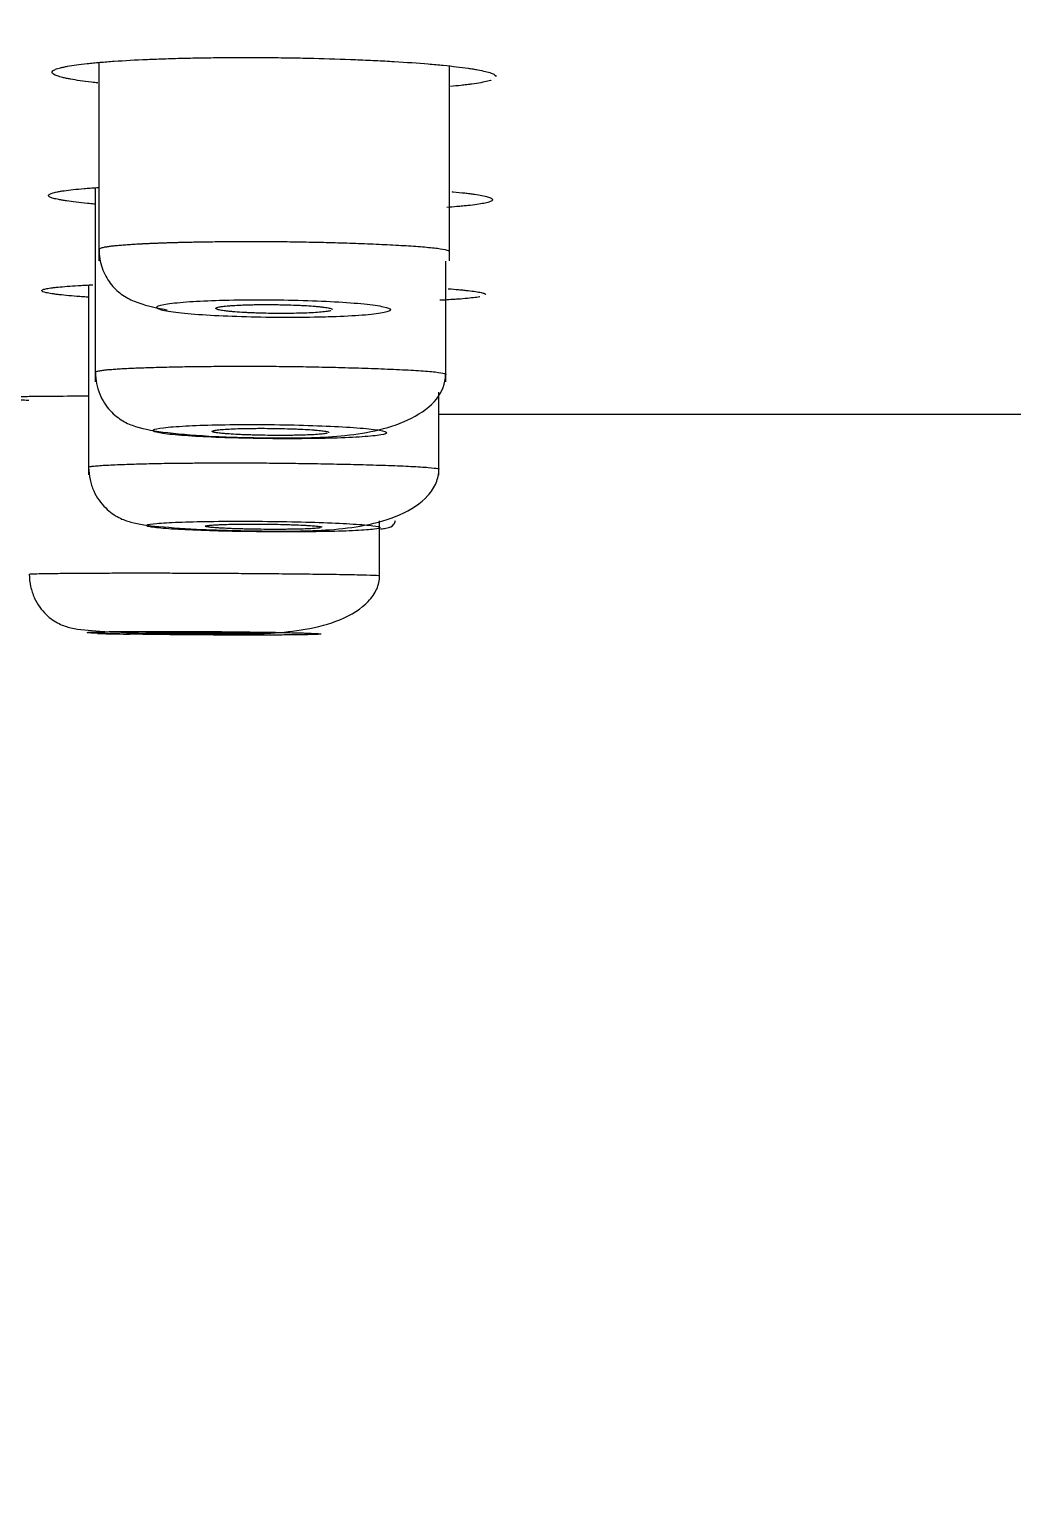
# Model space of a CAD drawing. Header units: millimetres. Extents: x 6110 to 6704, y -2661 to -1821.
# Drawn here: x 6480.722 to 6482.826, y -2068.33 to -2065.205 of the extents above; entities that cross this region are included whole.
import ezdxf

# ---------------------------------------------------------------- set-up
doc = ezdxf.new("R2010")
doc.units = ezdxf.units.MM
doc.header["$LTSCALE"] = 0.1
doc.linetypes.add('HIDDEN2', pattern=[4.7625, 3.175, -1.5875])
doc.layers.add('1', color=4, linetype='HIDDEN2', lineweight=13)
doc.layers.add('DIM', color=3, linetype='Continuous', lineweight=9)

msp = doc.modelspace()

# ---------------------------------------------------------------- hatches: boundary and pattern name
at = {"layer": 'DIM'}
h = msp.add_hatch(dxfattribs=at)
h.set_pattern_fill('ANSI31', color=2)
edge = h.paths.add_edge_path()
edge.add_line((6619.6172, -2595.9805), (6619.6172, -1962.2056))
edge.add_line((6634.6172, -1966.1101), (6619.6172, -1966.1101))
edge.add_line((6634.6172, -2610.9805), (6634.6172, -1966.1101))
edge.add_line((6634.6172, -2610.9805), (6184.4567, -2610.9805))
edge.add_line((6619.6172, -2595.9805), (6184.4567, -2595.9805))
edge.add_line((6184.4567, -2610.9805), (6184.4567, -2595.9805))

# ---------------------------------------------------------------- linework, layer by layer
at = {"layer": '1', "color": 7, "linetype": 'Continuous', "lineweight": -3}
for p, q in [((6480.8709, -2065.2763), (6480.8709, -2065.7011)), ((6481.6209, -2065.7011), (6481.6209, -2065.2847)), ((6480.8632, -2065.5445), (6480.8632, -2065.9601)), ((6481.6132, -2065.9601), (6481.6132, -2065.7014)), ((6480.8487, -2065.7526), (6480.8487, -2066.1591)), ((6481.5987, -2066.1591), (6481.5987, -2065.9817)), ((6483.9196, -2066.0297), (6481.5987, -2066.0297)), ((6481.5987, -2066.1595), (6481.5987, -2066.1591)), ((6481.4717, -2066.3799), (6481.4717, -2066.2571)), ((6481.4717, -2066.38), (6481.4717, -2066.3799))]:
    msp.add_line(p, q, dxfattribs=at)
for points, knots in [([(6480.8688, -2065.3203), (6480.8642, -2065.3198), (6480.8597, -2065.3193), (6480.8378, -2065.3167), (6480.8227, -2065.3145), (6480.8072, -2065.3117), (6480.8043, -2065.3111), (6480.7988, -2065.3099), (6480.7962, -2065.3093), (6480.789, -2065.3076), (6480.785, -2065.3064), (6480.7752, -2065.3029), (6480.7716, -2065.3005), (6480.7707, -2065.2969), (6480.7712, -2065.2958), (6480.7737, -2065.2935), (6480.7777, -2065.2912), (6480.7847, -2065.2889), (6480.791, -2065.2873), (6480.7934, -2065.2868), (6480.7984, -2065.2857), (6480.801, -2065.2852), (6480.8153, -2065.2825), (6480.8294, -2065.2806), (6480.8503, -2065.2783), (6480.8547, -2065.2779), (6480.8637, -2065.277), (6480.8684, -2065.2766), (6480.883, -2065.2753), (6480.8932, -2065.2745), (6480.9255, -2065.2723), (6480.9491, -2065.271), (6480.9811, -2065.2696), (6480.9877, -2065.2694), (6481.001, -2065.2689), (6481.0077, -2065.2686), (6481.0281, -2065.268), (6481.0559, -2065.2672), (6481.0849, -2065.2667), (6481.1071, -2065.2663), (6481.1146, -2065.2662), (6481.1297, -2065.2661), (6481.1373, -2065.266), (6481.1756, -2065.2658), (6481.2064, -2065.2658), (6481.2529, -2065.2662), (6481.2684, -2065.2664), (6481.2919, -2065.2668), (6481.2997, -2065.2669), (6481.3152, -2065.2672), (6481.3229, -2065.2674), (6481.3612, -2065.2683), (6481.3909, -2065.2693), (6481.4272, -2065.2707), (6481.4343, -2065.271), (6481.4486, -2065.2716), (6481.4557, -2065.272), (6481.4765, -2065.273), (6481.49, -2065.2737), (6481.529, -2065.276), (6481.5534, -2065.2777), (6481.5815, -2065.2801), (6481.587, -2065.2806), (6481.5977, -2065.2815), (6481.6029, -2065.282), (6481.6179, -2065.2835), (6481.6368, -2065.2856), (6481.6532, -2065.2877), (6481.6646, -2065.2894), (6481.6682, -2065.2899), (6481.6751, -2065.2911), (6481.6784, -2065.2917), (6481.6939, -2065.2945), (6481.7034, -2065.2968), (6481.7117, -2065.2998), (6481.7131, -2065.3004), (6481.7157, -2065.3016), (6481.7168, -2065.3022), (6481.7195, -2065.304), (6481.7206, -2065.3051), (6481.7209, -2065.3065), (6481.7209, -2065.3067), (6481.7209, -2065.3069)], [0, 0, 0, 0, 0.01257, 0.01257, 0.064298, 0.064298, 0.07723, 0.07723, 0.090162, 0.090162, 0.116026, 0.116026, 0.167754, 0.167754, 0.193618, 0.193618, 0.219482, 0.245346, 0.245346, 0.258278, 0.258278, 0.27121, 0.27121, 0.322938, 0.322938, 0.33587, 0.33587, 0.348802, 0.348802, 0.374666, 0.374666, 0.426394, 0.426394, 0.439326, 0.439326, 0.452258, 0.452258, 0.478122, 0.503986, 0.503986, 0.516918, 0.516918, 0.52985, 0.52985, 0.581578, 0.581578, 0.607442, 0.607442, 0.620374, 0.620374, 0.633306, 0.633306, 0.685033, 0.685033, 0.697965, 0.697965, 0.710897, 0.710897, 0.736761, 0.736761, 0.788489, 0.788489, 0.801421, 0.801421, 0.814353, 0.814353, 0.840217, 0.866081, 0.866081, 0.879013, 0.879013, 0.891945, 0.891945, 0.943673, 0.943673, 0.956605, 0.956605, 0.969537, 0.969537, 0.995401, 0.995401, 1, 1, 1, 1]), ([(6481.7098, -2065.3146), (6481.7095, -2065.3147), (6481.7091, -2065.3148), (6481.707, -2065.3155), (6481.7051, -2065.316), (6481.6987, -2065.3177), (6481.6888, -2065.3198), (6481.6761, -2065.3218), (6481.6656, -2065.3233), (6481.6619, -2065.3238), (6481.6541, -2065.3247), (6481.65, -2065.3252), (6481.6387, -2065.3264), (6481.6311, -2065.3271), (6481.6231, -2065.3278)], [0, 0, 0, 0, 0.023369, 0.023369, 0.135754, 0.135754, 0.360524, 0.585293, 0.585293, 0.697678, 0.697678, 0.810063, 0.810063, 1, 1, 1, 1]), ([(6480.8613, -2065.5795), (6480.861, -2065.5795), (6480.8608, -2065.5794), (6480.8558, -2065.579), (6480.8512, -2065.5786), (6480.8292, -2065.5764), (6480.8143, -2065.5747), (6480.7989, -2065.5724), (6480.796, -2065.5719), (6480.7905, -2065.571), (6480.7879, -2065.5705), (6480.7808, -2065.5691), (6480.7769, -2065.5682), (6480.7672, -2065.5653), (6480.7637, -2065.5635), (6480.7631, -2065.5611), (6480.7632, -2065.5606), (6480.7637, -2065.5597), (6480.7642, -2065.5592), (6480.7661, -2065.5578), (6480.7702, -2065.556), (6480.7773, -2065.5543), (6480.7837, -2065.553), (6480.7861, -2065.5526), (6480.7912, -2065.5517), (6480.7939, -2065.5513), (6480.8082, -2065.5492), (6480.8224, -2065.5477), (6480.8435, -2065.5459), (6480.8478, -2065.5456), (6480.8569, -2065.5449), (6480.8617, -2065.5446), (6480.8677, -2065.5442), (6480.8687, -2065.5441), (6480.8699, -2065.544)], [0, 0, 0, 0, 0.002125, 0.002125, 0.03878, 0.03878, 0.185397, 0.185397, 0.222051, 0.222051, 0.258705, 0.258705, 0.332014, 0.332014, 0.478631, 0.478631, 0.515285, 0.515285, 0.551939, 0.551939, 0.625248, 0.698556, 0.698556, 0.73521, 0.73521, 0.771865, 0.771865, 0.918482, 0.918482, 0.955136, 0.955136, 0.99179, 0.99179, 1, 1, 1, 1]), ([(6481.6264, -2065.5529), (6481.6274, -2065.553), (6481.6372, -2065.5539), (6481.6462, -2065.5549), (6481.6575, -2065.5562), (6481.6611, -2065.5567), (6481.668, -2065.5576), (6481.6713, -2065.5581), (6481.6867, -2065.5604), (6481.6961, -2065.5622), (6481.7042, -2065.5646), (6481.7057, -2065.5651), (6481.7082, -2065.566), (6481.7092, -2065.5665), (6481.7119, -2065.5679), (6481.7129, -2065.5689), (6481.7136, -2065.5717), (6481.711, -2065.5735), (6481.704, -2065.5757), (6481.7024, -2065.5762), (6481.6988, -2065.5771), (6481.6969, -2065.5775), (6481.6904, -2065.5788), (6481.6804, -2065.5804), (6481.6676, -2065.582), (6481.657, -2065.5832), (6481.6533, -2065.5835), (6481.6455, -2065.5843), (6481.6414, -2065.5846), (6481.6302, -2065.5856), (6481.6229, -2065.5861), (6481.6153, -2065.5866)], [0, 0, 0, 0, 0.008206, 0.085629, 0.085629, 0.124341, 0.124341, 0.163053, 0.163053, 0.317899, 0.317899, 0.356611, 0.356611, 0.395323, 0.395323, 0.472746, 0.472746, 0.627592, 0.627592, 0.666304, 0.666304, 0.705016, 0.705016, 0.782439, 0.859862, 0.859862, 0.898574, 0.898574, 0.937286, 0.937286, 1, 1, 1, 1]), ([(6480.8709, -2065.6763), (6480.8709, -2065.6762), (6480.871, -2065.6757), (6480.8717, -2065.6748), (6480.8743, -2065.6737), (6480.8779, -2065.6726), (6480.8818, -2065.6718), (6480.8857, -2065.671), (6480.8893, -2065.6704), (6480.8922, -2065.67), (6480.8943, -2065.6697), (6480.8969, -2065.6693), (6480.9004, -2065.6689), (6480.9054, -2065.6684), (6480.9107, -2065.6679), (6480.9164, -2065.6674), (6480.9223, -2065.6669), (6480.9285, -2065.6664), (6480.935, -2065.666), (6480.9418, -2065.6655), (6480.9487, -2065.6651), (6480.9559, -2065.6647), (6480.9634, -2065.6643), (6480.971, -2065.6639), (6480.9788, -2065.6636), (6480.9868, -2065.6632), (6480.9949, -2065.6629), (6481.0032, -2065.6626), (6481.0116, -2065.6623), (6481.0201, -2065.662), (6481.0287, -2065.6617), (6481.0375, -2065.6615), (6481.0463, -2065.6612), (6481.0551, -2065.661), (6481.0641, -2065.6608), (6481.0701, -2065.6607), (6481.0731, -2065.6606)], [0, 0, 0, 0, 0.007819, 0.073251, 0.131466, 0.182462, 0.226238, 0.262795, 0.29213, 0.314244, 0.329137, 0.336808, 0.36723, 0.39741, 0.427347, 0.457041, 0.486492, 0.515701, 0.544667, 0.573391, 0.601872, 0.63011, 0.658106, 0.68586, 0.713371, 0.740639, 0.767665, 0.794449, 0.820991, 0.84729, 0.873347, 0.899162, 0.924734, 0.950065, 0.975153, 1, 1, 1, 1]), ([(6481.0731, -2065.6606), (6481.0865, -2065.6604), (6481.114, -2065.6599), (6481.1571, -2065.6596), (6481.2013, -2065.6595), (6481.246, -2065.6596), (6481.2921, -2065.6601), (6481.3401, -2065.661), (6481.3902, -2065.6623), (6481.4409, -2065.6641), (6481.4902, -2065.6662), (6481.5358, -2065.6688), (6481.5748, -2065.6717), (6481.6043, -2065.6751), (6481.6179, -2065.6781), (6481.6207, -2065.6802), (6481.6209, -2065.6809), (6481.6209, -2065.681)], [0, 0, 0, 0, 0.058844, 0.117418, 0.175724, 0.233763, 0.29214, 0.355592, 0.424122, 0.497731, 0.576417, 0.660181, 0.749022, 0.842938, 0.941928, 0.989002, 1, 1, 1, 1]), ([(6480.8713, -2065.6762), (6480.8714, -2065.6832), (6480.8725, -2065.697), (6480.8792, -2065.7231), (6480.8946, -2065.751), (6480.9195, -2065.7742), (6480.9561, -2065.7931), (6480.9906, -2065.8012), (6481.0172, -2065.8055)], [0, 0, 0, 0, 0.074177, 0.149664, 0.303746, 0.464587, 0.63693, 1, 1, 1, 1]), ([(6480.8474, -2065.7786), (6480.8463, -2065.7786), (6480.8452, -2065.7785), (6480.8394, -2065.7781), (6480.8349, -2065.7778), (6480.8131, -2065.7762), (6480.7984, -2065.7748), (6480.7832, -2065.7731), (6480.7803, -2065.7727), (6480.775, -2065.772), (6480.7725, -2065.7717), (6480.7655, -2065.7706), (6480.7616, -2065.7699), (6480.7523, -2065.7678), (6480.749, -2065.7664), (6480.7487, -2065.7646), (6480.7488, -2065.7643), (6480.7495, -2065.7636), (6480.75, -2065.7632), (6480.7521, -2065.7622), (6480.7564, -2065.7609), (6480.7637, -2065.7596), (6480.7703, -2065.7586), (6480.7727, -2065.7583), (6480.7779, -2065.7577), (6480.7806, -2065.7574), (6480.7952, -2065.7559), (6480.8096, -2065.7548), (6480.8309, -2065.7535), (6480.8353, -2065.7533), (6480.8445, -2065.7528), (6480.8493, -2065.7525), (6480.8556, -2065.7522), (6480.857, -2065.7522), (6480.8584, -2065.7521)], [0, 0, 0, 0, 0.008435, 0.008435, 0.044785, 0.044785, 0.190187, 0.190187, 0.226537, 0.226537, 0.262887, 0.262887, 0.335588, 0.335588, 0.48099, 0.48099, 0.51734, 0.51734, 0.553691, 0.553691, 0.626392, 0.699093, 0.699093, 0.735443, 0.735443, 0.771793, 0.771793, 0.917195, 0.917195, 0.953545, 0.953545, 0.989896, 0.989896, 1, 1, 1, 1]), ([(6481.1294, -2065.7853), (6481.1294, -2065.7853), (6481.1294, -2065.7853), (6481.1059, -2065.786), (6481.0841, -2065.787), (6481.046, -2065.7896), (6481.0296, -2065.7912), (6481.006, -2065.7948), (6480.9984, -2065.7968), (6480.9931, -2065.801), (6480.9952, -2065.8032), (6481.0086, -2065.8075), (6481.0201, -2065.8096), (6481.0507, -2065.8134), (6481.0702, -2065.8152), (6481.1145, -2065.8182), (6481.1399, -2065.8195), (6481.1929, -2065.8213), (6481.2213, -2065.8219), (6481.2771, -2065.8224), (6481.3053, -2065.8223), (6481.348, -2065.8215), (6481.3639, -2065.8211), (6481.4024, -2065.8196), (6481.4238, -2065.8184), (6481.4585, -2065.8154), (6481.4723, -2065.8136), (6481.4905, -2065.8098), (6481.4951, -2065.8077), (6481.4945, -2065.8034), (6481.4894, -2065.8012), (6481.4703, -2065.797), (6481.4561, -2065.795), (6481.4208, -2065.7914), (6481.3992, -2065.7897), (6481.3516, -2065.787), (6481.3249, -2065.786), (6481.2704, -2065.7845), (6481.2417, -2065.7841), (6481.1847, -2065.7841), (6481.1556, -2065.7845), (6481.1294, -2065.7853)], [0, 0, 0, 0, 0.000028, 0.000028, 0.050711, 0.050711, 0.104586, 0.104586, 0.158525, 0.158525, 0.212426, 0.212426, 0.266202, 0.266202, 0.319823, 0.319823, 0.373326, 0.373326, 0.426803, 0.426803, 0.480281, 0.480281, 0.513624, 0.513624, 0.567405, 0.567405, 0.621309, 0.621309, 0.675248, 0.675248, 0.729118, 0.729118, 0.782846, 0.782846, 0.836423, 0.836423, 0.889903, 0.889903, 0.943385, 0.943385, 1, 1, 1, 1]), ([(6481.6863, -2065.778), (6481.686, -2065.778), (6481.6857, -2065.7781), (6481.6836, -2065.7785), (6481.6815, -2065.7788), (6481.6749, -2065.7797), (6481.6647, -2065.7809), (6481.6517, -2065.7821), (6481.6409, -2065.7829), (6481.6372, -2065.7831), (6481.6293, -2065.7837), (6481.6251, -2065.7839), (6481.6145, -2065.7846), (6481.6078, -2065.7849), (6481.6008, -2065.7853)], [0, 0, 0, 0, 0.018742, 0.018742, 0.134483, 0.134483, 0.365967, 0.59745, 0.59745, 0.713192, 0.713192, 0.828934, 0.828934, 1, 1, 1, 1]), ([(6481.6186, -2065.7607), (6481.6266, -2065.7613), (6481.634, -2065.7619), (6481.6445, -2065.7629), (6481.6481, -2065.7632), (6481.6549, -2065.7639), (6481.6581, -2065.7643), (6481.6733, -2065.766), (6481.6825, -2065.7674), (6481.692, -2065.7696), (6481.6944, -2065.7703), (6481.6977, -2065.7717), (6481.6986, -2065.7724), (6481.6987, -2065.7731), (6481.6987, -2065.7732), (6481.6987, -2065.7732)], [0, 0, 0, 0, 0.153847, 0.153847, 0.237277, 0.237277, 0.320707, 0.320707, 0.654427, 0.654427, 0.821287, 0.821287, 0.988146, 0.988146, 1, 1, 1, 1]), ([(6481.3346, -2065.8116), (6481.3288, -2065.812), (6481.3225, -2065.8123), (6481.3123, -2065.8127), (6481.3088, -2065.8128), (6481.3016, -2065.8131), (6481.2979, -2065.8132), (6481.2865, -2065.8134), (6481.2787, -2065.8135), (6481.2667, -2065.8136), (6481.2626, -2065.8136), (6481.2544, -2065.8136), (6481.2503, -2065.8135), (6481.238, -2065.8134), (6481.2299, -2065.8133), (6481.2198, -2065.813), (6481.2178, -2065.813), (6481.2138, -2065.8128), (6481.2079, -2065.8127), (6481.1983, -2065.8123), (6481.1909, -2065.812), (6481.1836, -2065.8116), (6481.1801, -2065.8114), (6481.1698, -2065.8108), (6481.1635, -2065.8103), (6481.1549, -2065.8096), (6481.1521, -2065.8094), (6481.1469, -2065.8088), (6481.1444, -2065.8085), (6481.1376, -2065.8077), (6481.1337, -2065.8071), (6481.129, -2065.8062), (6481.1276, -2065.8059), (6481.1252, -2065.8053), (6481.1242, -2065.805), (6481.1218, -2065.8041), (6481.121, -2065.8034), (6481.1209, -2065.8022), (6481.1217, -2065.8016), (6481.124, -2065.8007), (6481.125, -2065.8004), (6481.1274, -2065.7998), (6481.1287, -2065.7996), (6481.1334, -2065.7988), (6481.1372, -2065.7982), (6481.144, -2065.7975), (6481.1464, -2065.7973), (6481.1516, -2065.7969), (6481.1544, -2065.7967), (6481.163, -2065.7961), (6481.1693, -2065.7958), (6481.1795, -2065.7954), (6481.183, -2065.7952), (6481.1903, -2065.795), (6481.1976, -2065.7948), (6481.2053, -2065.7947), (6481.2112, -2065.7946), (6481.2131, -2065.7946), (6481.2171, -2065.7945), (6481.2192, -2065.7945), (6481.2293, -2065.7945), (6481.2374, -2065.7945), (6481.2496, -2065.7946), (6481.2537, -2065.7947), (6481.2599, -2065.7948), (6481.2619, -2065.7948), (6481.266, -2065.7949), (6481.268, -2065.7949), (6481.278, -2065.7952), (6481.2859, -2065.7954), (6481.2972, -2065.7959), (6481.301, -2065.7961), (6481.3082, -2065.7965), (6481.3117, -2065.7966), (6481.3219, -2065.7973), (6481.3282, -2065.7977), (6481.337, -2065.7985), (6481.3398, -2065.7987), (6481.345, -2065.7992), (6481.3498, -2065.7998), (6481.354, -2065.8004), (6481.3579, -2065.8009), (6481.3597, -2065.8012), (6481.3644, -2065.8021), (6481.3668, -2065.8028), (6481.3693, -2065.8037), (6481.3699, -2065.804), (6481.3707, -2065.8046), (6481.3709, -2065.8049), (6481.3709, -2065.8053), (6481.3709, -2065.8053), (6481.3709, -2065.8053)], [0, 0, 0, 0, 0.035697, 0.035697, 0.053546, 0.053546, 0.071395, 0.071395, 0.107092, 0.107092, 0.124941, 0.124941, 0.14279, 0.14279, 0.178487, 0.178487, 0.187411, 0.187411, 0.196336, 0.214184, 0.232033, 0.232033, 0.249882, 0.249882, 0.285579, 0.285579, 0.303428, 0.303428, 0.321276, 0.321276, 0.356974, 0.356974, 0.374822, 0.374822, 0.392671, 0.392671, 0.428369, 0.428369, 0.464066, 0.464066, 0.481915, 0.481915, 0.499763, 0.499763, 0.535461, 0.535461, 0.553309, 0.553309, 0.571158, 0.571158, 0.606855, 0.606855, 0.624704, 0.624704, 0.642553, 0.660401, 0.660401, 0.669326, 0.669326, 0.67825, 0.67825, 0.713948, 0.713948, 0.731796, 0.731796, 0.740721, 0.740721, 0.749645, 0.749645, 0.785342, 0.785342, 0.803191, 0.803191, 0.82104, 0.82104, 0.856737, 0.856737, 0.874586, 0.874586, 0.892434, 0.910283, 0.910283, 0.928132, 0.928132, 0.963829, 0.963829, 0.981678, 0.981678, 0.999527, 0.999527, 1, 1, 1, 1]), ([(6481.3676, -2065.8074), (6481.367, -2065.8076), (6481.3664, -2065.8078), (6481.3645, -2065.8082), (6481.3618, -2065.8088), (6481.3584, -2065.8093), (6481.3545, -2065.8098), (6481.3524, -2065.8101), (6481.3456, -2065.8108), (6481.3404, -2065.8112), (6481.3346, -2065.8116)], [0, 0, 0, 0, 0.10764, 0.10764, 0.286112, 0.464584, 0.464584, 0.643056, 0.643056, 1, 1, 1, 1]), ([(6480.8632, -2065.9394), (6480.8631, -2065.9392), (6480.8634, -2065.9387), (6480.865, -2065.9378), (6480.8685, -2065.9368), (6480.8728, -2065.936), (6480.8772, -2065.9353), (6480.8814, -2065.9348), (6480.8849, -2065.9343), (6480.8901, -2065.9338), (6480.898, -2065.9331), (6480.9101, -2065.9322), (6480.9236, -2065.9314), (6480.9383, -2065.9307), (6480.9541, -2065.93), (6480.9709, -2065.9294), (6480.9885, -2065.9288), (6481.0068, -2065.9283), (6481.0257, -2065.9279), (6481.045, -2065.9275), (6481.0582, -2065.9273), (6481.0648, -2065.9272)], [0, 0, 0, 0, 0.03325, 0.102103, 0.162434, 0.214244, 0.25753, 0.292292, 0.318529, 0.33624, 0.402079, 0.466818, 0.530456, 0.592996, 0.654435, 0.714776, 0.774018, 0.832161, 0.889205, 0.945152, 1, 1, 1, 1]), ([(6480.8636, -2065.9393), (6480.8636, -2065.9477), (6480.8652, -2065.9638), (6480.8743, -2065.9936), (6480.8939, -2066.0233), (6480.9228, -2066.0453), (6480.9594, -2066.0598), (6481.0176, -2066.0696), (6481.1021, -2066.076), (6481.1651, -2066.0786), (6481.1906, -2066.079), (6481.1944, -2066.079)], [0, 0, 0, 0, 0.051229, 0.102126, 0.200301, 0.294847, 0.391239, 0.603762, 0.844442, 0.977515, 1, 1, 1, 1]), ([(6481.0648, -2065.9272), (6481.0782, -2065.927), (6481.1058, -2065.9267), (6481.149, -2065.9264), (6481.1933, -2065.9264), (6481.2398, -2065.9265), (6481.2896, -2065.927), (6481.3436, -2065.928), (6481.4001, -2065.9293), (6481.4568, -2065.9311), (6481.5107, -2065.9333), (6481.5578, -2065.9358), (6481.5939, -2065.9388), (6481.6101, -2065.9416), (6481.613, -2065.9433), (6481.6132, -2065.9439), (6481.6132, -2065.944)], [0, 0, 0, 0, 0.058908, 0.117614, 0.176118, 0.234422, 0.299127, 0.370614, 0.448882, 0.533929, 0.625753, 0.72435, 0.829716, 0.941847, 0.993758, 1, 1, 1, 1]), ([(6481.1944, -2066.079), (6481.214, -2066.0796), (6481.2824, -2066.0805), (6481.3781, -2066.0788), (6481.4744, -2066.0636), (6481.5453, -2066.0391), (6481.6, -2065.9974), (6481.6124, -2065.9633), (6481.6129, -2065.944)], [0, 0, 0, 0, 0.101395, 0.356989, 0.497127, 0.651898, 0.822016, 1, 1, 1, 1]), ([(6480.7209, -2065.9996), (6480.7191, -2065.9996), (6480.7173, -2065.9995), (6480.7109, -2065.9993), (6480.7064, -2065.9992), (6480.6848, -2065.9986), (6480.6702, -2065.9981), (6480.6552, -2065.9975), (6480.6524, -2065.9974), (6480.6471, -2065.9971), (6480.6446, -2065.997), (6480.6378, -2065.9966), (6480.634, -2065.9964), (6480.6249, -2065.9956), (6480.6218, -2065.9952), (6480.6217, -2065.9946), (6480.6219, -2065.9945), (6480.6226, -2065.9942), (6480.6232, -2065.9941), (6480.6254, -2065.9938), (6480.6299, -2065.9933), (6480.6374, -2065.9929), (6480.6441, -2065.9926), (6480.6466, -2065.9925), (6480.6518, -2065.9923), (6480.6546, -2065.9922), (6480.6695, -2065.9918), (6480.684, -2065.9914), (6480.7055, -2065.9911), (6480.71, -2065.991), (6480.7192, -2065.9909), (6480.724, -2065.9908), (6480.7389, -2065.9906), (6480.7494, -2065.9905), (6480.7822, -2065.9902), (6480.8061, -2065.9901), (6480.8374, -2065.9899), (6480.8429, -2065.9899), (6480.8485, -2065.9899)], [0, 0, 0, 0, 0.011106, 0.011106, 0.040332, 0.040332, 0.157237, 0.157237, 0.186463, 0.186463, 0.215689, 0.215689, 0.274141, 0.274141, 0.391045, 0.391045, 0.420272, 0.420272, 0.449498, 0.449498, 0.50795, 0.566402, 0.566402, 0.595628, 0.595628, 0.624854, 0.624854, 0.741759, 0.741759, 0.770985, 0.770985, 0.800211, 0.800211, 0.858663, 0.858663, 0.975568, 0.975568, 1, 1, 1, 1]), ([(6481.1214, -2066.0519), (6481.1214, -2066.0519), (6481.1214, -2066.0519), (6481.0976, -2066.0525), (6481.0755, -2066.0532), (6481.0374, -2066.0553), (6481.0212, -2066.0565), (6480.9979, -2066.0594), (6480.9904, -2066.061), (6480.9854, -2066.0643), (6480.9876, -2066.0661), (6481.0013, -2066.0695), (6481.0129, -2066.0712), (6481.0438, -2066.0743), (6481.0635, -2066.0757), (6481.108, -2066.0782), (6481.1334, -2066.0792), (6481.1866, -2066.0807), (6481.215, -2066.0812), (6481.2709, -2066.0817), (6481.2991, -2066.0816), (6481.3417, -2066.0811), (6481.3575, -2066.0808), (6481.3958, -2066.0796), (6481.4171, -2066.0787), (6481.4516, -2066.0763), (6481.4652, -2066.075), (6481.483, -2066.0719), (6481.4875, -2066.0703), (6481.4866, -2066.0669), (6481.4814, -2066.0651), (6481.462, -2066.0618), (6481.4477, -2066.0601), (6481.4121, -2066.0572), (6481.3904, -2066.0559), (6481.3426, -2066.0537), (6481.3159, -2066.0528), (6481.2612, -2066.0515), (6481.2325, -2066.0512), (6481.1759, -2066.0511), (6481.1472, -2066.0514), (6481.1214, -2066.0519)], [0, 0, 0, 0, 0.000021, 0.000021, 0.051441, 0.051441, 0.105249, 0.105249, 0.159104, 0.159104, 0.212938, 0.212938, 0.266695, 0.266695, 0.320352, 0.320352, 0.373931, 0.373931, 0.42749, 0.42749, 0.481049, 0.481049, 0.514375, 0.514375, 0.568121, 0.568121, 0.62195, 0.62195, 0.675805, 0.675805, 0.729621, 0.729621, 0.783348, 0.783348, 0.836977, 0.836977, 0.890539, 0.890539, 0.944099, 0.944099, 1, 1, 1, 1]), ([(6481.3267, -2066.0731), (6481.3209, -2066.0734), (6481.3146, -2066.0736), (6481.3044, -2066.0739), (6481.3009, -2066.074), (6481.2937, -2066.0742), (6481.2899, -2066.0743), (6481.2786, -2066.0744), (6481.2708, -2066.0745), (6481.2588, -2066.0745), (6481.2547, -2066.0745), (6481.2465, -2066.0745), (6481.2424, -2066.0745), (6481.2302, -2066.0744), (6481.222, -2066.0742), (6481.2119, -2066.074), (6481.2099, -2066.074), (6481.2059, -2066.0739), (6481.2, -2066.0737), (6481.1904, -2066.0734), (6481.183, -2066.0732), (6481.1776, -2066.0729), (6481.1758, -2066.0729), (6481.1723, -2066.0727), (6481.1705, -2066.0726), (6481.162, -2066.0722), (6481.1557, -2066.0718), (6481.147, -2066.0712), (6481.1443, -2066.071), (6481.139, -2066.0706), (6481.1366, -2066.0704), (6481.1298, -2066.0697), (6481.1259, -2066.0692), (6481.1212, -2066.0685), (6481.1198, -2066.0682), (6481.1174, -2066.0677), (6481.1164, -2066.0675), (6481.114, -2066.0668), (6481.1132, -2066.0663), (6481.1131, -2066.0653), (6481.1139, -2066.0648), (6481.1163, -2066.0641), (6481.1173, -2066.0639), (6481.1196, -2066.0634), (6481.121, -2066.0632), (6481.1257, -2066.0626), (6481.1295, -2066.0622), (6481.1363, -2066.0616), (6481.1387, -2066.0614), (6481.1439, -2066.0611), (6481.1467, -2066.0609), (6481.1553, -2066.0605), (6481.1616, -2066.0602), (6481.1718, -2066.0599), (6481.1754, -2066.0598), (6481.1826, -2066.0597), (6481.19, -2066.0595), (6481.1976, -2066.0594), (6481.2055, -2066.0594), (6481.2095, -2066.0593), (6481.2216, -2066.0593), (6481.2297, -2066.0593), (6481.2419, -2066.0595), (6481.246, -2066.0595), (6481.2522, -2066.0596), (6481.2542, -2066.0596), (6481.2583, -2066.0597), (6481.2603, -2066.0597), (6481.2704, -2066.06), (6481.2782, -2066.0602), (6481.2895, -2066.0606), (6481.2933, -2066.0607), (6481.3005, -2066.061), (6481.304, -2066.0612), (6481.3142, -2066.0617), (6481.3205, -2066.062), (6481.3293, -2066.0627), (6481.3321, -2066.0629), (6481.3372, -2066.0633), (6481.3421, -2066.0637), (6481.3463, -2066.0642), (6481.3502, -2066.0647), (6481.352, -2066.0649), (6481.3567, -2066.0656), (6481.3591, -2066.0661), (6481.3615, -2066.0669), (6481.3621, -2066.0671), (6481.3629, -2066.0676), (6481.3631, -2066.0679), (6481.3632, -2066.0681), (6481.3632, -2066.0681), (6481.3632, -2066.0681)], [0, 0, 0, 0, 0.035704, 0.035704, 0.053556, 0.053556, 0.071408, 0.071408, 0.107112, 0.107112, 0.124964, 0.124964, 0.142816, 0.142816, 0.17852, 0.17852, 0.187446, 0.187446, 0.196372, 0.214224, 0.232075, 0.232075, 0.241001, 0.241001, 0.249927, 0.249927, 0.285631, 0.285631, 0.303483, 0.303483, 0.321335, 0.321335, 0.357039, 0.357039, 0.374891, 0.374891, 0.392743, 0.392743, 0.428447, 0.428447, 0.464151, 0.464151, 0.482003, 0.482003, 0.499855, 0.499855, 0.535559, 0.535559, 0.553411, 0.553411, 0.571263, 0.571263, 0.606967, 0.606967, 0.624819, 0.624819, 0.642671, 0.660523, 0.660523, 0.678374, 0.678374, 0.714078, 0.714078, 0.73193, 0.73193, 0.740856, 0.740856, 0.749782, 0.749782, 0.785486, 0.785486, 0.803338, 0.803338, 0.82119, 0.82119, 0.856894, 0.856894, 0.874746, 0.874746, 0.892598, 0.91045, 0.91045, 0.928302, 0.928302, 0.964006, 0.964006, 0.981858, 0.981858, 0.99971, 0.99971, 1, 1, 1, 1]), ([(6481.3598, -2066.0698), (6481.3592, -2066.07), (6481.3586, -2066.0701), (6481.3567, -2066.0705), (6481.354, -2066.0709), (6481.3505, -2066.0713), (6481.3467, -2066.0717), (6481.3446, -2066.0719), (6481.3377, -2066.0725), (6481.3325, -2066.0728), (6481.3267, -2066.0731)], [0, 0, 0, 0, 0.105523, 0.105523, 0.284418, 0.463314, 0.463314, 0.642209, 0.642209, 1, 1, 1, 1]), ([(6480.8487, -2066.1426), (6480.8487, -2066.1425), (6480.8489, -2066.142), (6480.8516, -2066.1411), (6480.8599, -2066.14), (6480.8722, -2066.139), (6480.8875, -2066.138), (6480.9053, -2066.1372), (6480.9249, -2066.1364), (6480.9457, -2066.1357), (6480.967, -2066.1351), (6480.9886, -2066.1346), (6481.0099, -2066.1342), (6481.0305, -2066.1339), (6481.0443, -2066.1337), (6481.051, -2066.1337)], [0, 0, 0, 0, 0.025463, 0.132804, 0.235395, 0.333237, 0.426329, 0.51467, 0.598259, 0.677097, 0.751183, 0.820516, 0.885097, 0.944925, 1, 1, 1, 1]), ([(6480.8491, -2066.1425), (6480.8492, -2066.1517), (6480.8511, -2066.1691), (6480.8617, -2066.2008), (6480.8836, -2066.2311), (6480.9143, -2066.252), (6480.9489, -2066.2637), (6480.9983, -2066.2699), (6481.0766, -2066.2752), (6481.1343, -2066.2773), (6481.1575, -2066.2778), (6481.1598, -2066.2778)], [0, 0, 0, 0, 0.057785, 0.114376, 0.2195, 0.31459, 0.40723, 0.613514, 0.852485, 0.98601, 1, 1, 1, 1]), ([(6481.051, -2066.1337), (6481.0616, -2066.1336), (6481.0834, -2066.1334), (6481.1174, -2066.1333), (6481.1524, -2066.1332), (6481.1879, -2066.1333), (6481.2278, -2066.1334), (6481.2737, -2066.1339), (6481.3265, -2066.1346), (6481.3826, -2066.1357), (6481.4394, -2066.137), (6481.4939, -2066.1387), (6481.5421, -2066.1407), (6481.5791, -2066.143), (6481.596, -2066.1451), (6481.5987, -2066.1464), (6481.5987, -2066.1468)], [0, 0, 0, 0, 0.046948, 0.093828, 0.140638, 0.187381, 0.234056, 0.296732, 0.366818, 0.444312, 0.52921, 0.621509, 0.721202, 0.828286, 0.942754, 1, 1, 1, 1]), ([(6481.1598, -2066.2778), (6481.18, -2066.2784), (6481.2486, -2066.2794), (6481.3451, -2066.2796), (6481.4438, -2066.2681), (6481.5205, -2066.246), (6481.5715, -2066.2119), (6481.5946, -2066.1763), (6481.5985, -2066.1569), (6481.5984, -2066.1468)], [0, 0, 0, 0, 0.102127, 0.347602, 0.484063, 0.637986, 0.812126, 0.905275, 1, 1, 1, 1]), ([(6481.1074, -2066.2585), (6481.1074, -2066.2585), (6481.1074, -2066.2585), (6481.0832, -2066.2589), (6481.0608, -2066.2594), (6481.0226, -2066.2609), (6481.0065, -2066.2618), (6480.9833, -2066.2639), (6480.976, -2066.2651), (6480.971, -2066.2676), (6480.9733, -2066.2689), (6480.9872, -2066.2714), (6480.9988, -2066.2727), (6481.0298, -2066.275), (6481.0495, -2066.2762), (6481.0942, -2066.2781), (6481.1197, -2066.2789), (6481.173, -2066.2801), (6481.2014, -2066.2805), (6481.2573, -2066.281), (6481.2856, -2066.281), (6481.3281, -2066.2806), (6481.3439, -2066.2804), (6481.3821, -2066.2796), (6481.4033, -2066.279), (6481.4376, -2066.2773), (6481.4511, -2066.2763), (6481.4688, -2066.2741), (6481.4731, -2066.2728), (6481.4722, -2066.2703), (6481.4669, -2066.269), (6481.4474, -2066.2665), (6481.433, -2066.2652), (6481.3973, -2066.263), (6481.3755, -2066.2619), (6481.3276, -2066.2602), (6481.3008, -2066.2595), (6481.2461, -2066.2585), (6481.2173, -2066.2582), (6481.1611, -2066.258), (6481.1329, -2066.2582), (6481.1074, -2066.2585)], [0, 0, 0, 0, 0.000014, 0.000014, 0.052212, 0.052212, 0.105971, 0.105971, 0.15976, 0.15976, 0.213542, 0.213542, 0.267283, 0.267283, 0.320968, 0.320968, 0.374605, 0.374605, 0.428227, 0.428227, 0.481849, 0.481849, 0.515161, 0.515161, 0.568883, 0.568883, 0.622653, 0.622653, 0.676444, 0.676444, 0.730217, 0.730217, 0.783942, 0.783942, 0.83761, 0.83761, 0.891236, 0.891236, 0.944856, 0.944856, 1, 1, 1, 1]), ([(6481.3122, -2066.2746), (6481.3064, -2066.2748), (6481.3, -2066.275), (6481.2899, -2066.2752), (6481.2864, -2066.2752), (6481.2792, -2066.2754), (6481.2754, -2066.2754), (6481.2641, -2066.2755), (6481.2563, -2066.2756), (6481.2442, -2066.2756), (6481.2402, -2066.2755), (6481.232, -2066.2755), (6481.2279, -2066.2755), (6481.2156, -2066.2754), (6481.2075, -2066.2753), (6481.1954, -2066.275), (6481.1914, -2066.275), (6481.1836, -2066.2748), (6481.1759, -2066.2746), (6481.1685, -2066.2744), (6481.1631, -2066.2742), (6481.1613, -2066.2741), (6481.1578, -2066.274), (6481.156, -2066.274), (6481.1475, -2066.2736), (6481.1412, -2066.2733), (6481.1325, -2066.2729), (6481.1298, -2066.2727), (6481.1246, -2066.2724), (6481.1221, -2066.2722), (6481.1153, -2066.2717), (6481.1114, -2066.2713), (6481.1067, -2066.2708), (6481.1053, -2066.2706), (6481.1029, -2066.2702), (6481.1019, -2066.2701), (6481.0995, -2066.2695), (6481.0987, -2066.2691), (6481.0987, -2066.2684), (6481.0995, -2066.268), (6481.1019, -2066.2675), (6481.1028, -2066.2673), (6481.1052, -2066.267), (6481.1066, -2066.2669), (6481.1113, -2066.2664), (6481.1151, -2066.2661), (6481.1219, -2066.2657), (6481.1244, -2066.2656), (6481.1296, -2066.2653), (6481.1323, -2066.2652), (6481.141, -2066.2649), (6481.1473, -2066.2647), (6481.1575, -2066.2645), (6481.161, -2066.2645), (6481.1683, -2066.2643), (6481.1756, -2066.2643), (6481.1833, -2066.2642), (6481.1911, -2066.2642), (6481.1951, -2066.2642), (6481.2072, -2066.2642), (6481.2154, -2066.2642), (6481.2276, -2066.2643), (6481.2317, -2066.2643), (6481.2378, -2066.2644), (6481.2399, -2066.2645), (6481.2439, -2066.2645), (6481.246, -2066.2646), (6481.256, -2066.2647), (6481.2638, -2066.2649), (6481.2751, -2066.2652), (6481.2789, -2066.2653), (6481.2861, -2066.2656), (6481.2896, -2066.2657), (6481.2998, -2066.2661), (6481.3061, -2066.2664), (6481.3149, -2066.2668), (6481.3177, -2066.267), (6481.3228, -2066.2673), (6481.3277, -2066.2677), (6481.3319, -2066.268), (6481.3358, -2066.2684), (6481.3376, -2066.2686), (6481.3423, -2066.2691), (6481.3447, -2066.2695), (6481.3471, -2066.27), (6481.3477, -2066.2702), (6481.3485, -2066.2706), (6481.3487, -2066.2708), (6481.3487, -2066.271), (6481.3487, -2066.271), (6481.3487, -2066.271)], [0, 0, 0, 0, 0.03571, 0.03571, 0.053565, 0.053565, 0.071419, 0.071419, 0.107129, 0.107129, 0.124984, 0.124984, 0.142839, 0.142839, 0.178549, 0.178549, 0.196403, 0.196403, 0.214258, 0.232113, 0.232113, 0.241041, 0.241041, 0.249968, 0.249968, 0.285678, 0.285678, 0.303532, 0.303532, 0.321387, 0.321387, 0.357097, 0.357097, 0.374952, 0.374952, 0.392807, 0.392807, 0.428516, 0.428516, 0.464226, 0.464226, 0.482081, 0.482081, 0.499936, 0.499936, 0.535646, 0.535646, 0.5535, 0.5535, 0.571355, 0.571355, 0.607065, 0.607065, 0.62492, 0.62492, 0.642775, 0.66063, 0.66063, 0.678484, 0.678484, 0.714194, 0.714194, 0.732049, 0.732049, 0.740976, 0.740976, 0.749904, 0.749904, 0.785614, 0.785614, 0.803468, 0.803468, 0.821323, 0.821323, 0.857033, 0.857033, 0.874888, 0.874888, 0.892743, 0.910597, 0.910597, 0.928452, 0.928452, 0.964162, 0.964162, 0.982017, 0.982017, 0.999872, 0.999872, 1, 1, 1, 1]), ([(6481.3453, -2066.2722), (6481.3447, -2066.2723), (6481.3441, -2066.2724), (6481.3422, -2066.2727), (6481.3395, -2066.273), (6481.336, -2066.2733), (6481.3322, -2066.2736), (6481.3301, -2066.2737), (6481.3232, -2066.2741), (6481.318, -2066.2744), (6481.3122, -2066.2746)], [0, 0, 0, 0, 0.104124, 0.104124, 0.283299, 0.462474, 0.462474, 0.641649, 0.641649, 1, 1, 1, 1]), ([(6481.4738, -2066.2745), (6481.478, -2066.274), (6481.4937, -2066.2717), (6481.5001, -2066.2695), (6481.505, -2066.2597), (6481.506, -2066.2566)], [0, 0, 0, 0, 0.1773, 0.767276, 1, 1, 1, 1]), ([(6480.7217, -2066.3713), (6480.7217, -2066.3713), (6480.7221, -2066.371), (6480.7281, -2066.3706), (6480.7471, -2066.3701), (6480.7744, -2066.3697), (6480.8074, -2066.3693), (6480.8441, -2066.369), (6480.8826, -2066.3689), (6480.9095, -2066.3688), (6480.9228, -2066.3688)], [0, 0, 0, 0, 0.032611, 0.198885, 0.355807, 0.503372, 0.641578, 0.770419, 0.889895, 1, 1, 1, 1]), ([(6480.7221, -2066.3713), (6480.7222, -2066.3804), (6480.724, -2066.3977), (6480.732, -2066.4219), (6480.7437, -2066.4421), (6480.7617, -2066.4629), (6480.7868, -2066.4794), (6480.8208, -2066.4895), (6480.8713, -2066.4936), (6480.9518, -2066.4971), (6481.0111, -2066.4984), (6481.035, -2066.4987), (6481.0378, -2066.4987)], [0, 0, 0, 0, 0.055528, 0.109643, 0.161508, 0.210884, 0.304074, 0.398691, 0.610931, 0.850628, 0.982711, 1, 1, 1, 1]), ([(6480.9228, -2066.3688), (6480.936, -2066.3688), (6480.9633, -2066.3688), (6481.0064, -2066.3688), (6481.0511, -2066.3689), (6481.0931, -2066.3691), (6481.1347, -2066.3693), (6481.1785, -2066.3696), (6481.2303, -2066.37), (6481.2877, -2066.3706), (6481.3472, -2066.3712), (6481.4032, -2066.372), (6481.4485, -2066.3729), (6481.4687, -2066.3737), (6481.4717, -2066.3742), (6481.4717, -2066.3743)], [0, 0, 0, 0, 0.058259, 0.116918, 0.175976, 0.235434, 0.280744, 0.338384, 0.408345, 0.490614, 0.585179, 0.692025, 0.811135, 0.942489, 1, 1, 1, 1]), ([(6481.2099, -2066.4987), (6481.2197, -2066.4983), (6481.255, -2066.4967), (6481.317, -2066.4905), (6481.393, -2066.4703), (6481.4441, -2066.4378), (6481.4675, -2066.4032), (6481.4715, -2066.3843), (6481.4714, -2066.3743)], [0, 0, 0, 0, 0.072386, 0.265485, 0.483639, 0.73147, 0.864525, 1, 1, 1, 1]), ([(6480.9799, -2066.4938), (6480.9552, -2066.4938), (6480.9323, -2066.4939), (6480.8941, -2066.4943), (6480.8783, -2066.4946), (6480.8557, -2066.4952), (6480.8488, -2066.4956), (6480.8445, -2066.4964), (6480.8471, -2066.4968), (6480.8615, -2066.4977), (6480.8735, -2066.4982), (6480.905, -2066.4991), (6480.925, -2066.4995), (6480.97, -2066.5002), (6480.9957, -2066.5006), (6481.0492, -2066.5011), (6481.0778, -2066.5013), (6481.1337, -2066.5016), (6481.1619, -2066.5017), (6481.2042, -2066.5017), (6481.2199, -2066.5017), (6481.2578, -2066.5016), (6481.2787, -2066.5014), (6481.3124, -2066.501), (6481.3257, -2066.5007), (6481.3427, -2066.5), (6481.3467, -2066.4996), (6481.3451, -2066.4988), (6481.3395, -2066.4984), (6481.3194, -2066.4975), (6481.3048, -2066.497), (6481.2686, -2066.4962), (6481.2465, -2066.4957), (6481.1983, -2066.495), (6481.1713, -2066.4947), (6481.1164, -2066.4942), (6481.0876, -2066.494), (6481.0322, -2066.4938), (6481.0048, -2066.4937), (6480.9799, -2066.4938)], [0, 0, 0, 0, 0.053599, 0.053599, 0.107305, 0.107305, 0.16102, 0.16102, 0.21474, 0.21474, 0.268458, 0.268458, 0.322168, 0.322168, 0.375869, 0.375869, 0.429561, 0.429561, 0.483251, 0.483251, 0.51656, 0.51656, 0.570258, 0.570258, 0.623966, 0.623966, 0.677683, 0.677683, 0.731404, 0.731404, 0.785121, 0.785121, 0.838828, 0.838828, 0.892525, 0.892525, 0.946214, 0.946214, 1, 1, 1, 1]), ([(6480.8471, -2066.4966), (6480.8451, -2066.4963), (6480.8456, -2066.496), (6480.8524, -2066.4954), (6480.8612, -2066.495), (6480.8871, -2066.4944), (6480.9045, -2066.4942), (6480.9408, -2066.4939), (6480.9589, -2066.4938), (6480.9782, -2066.4938)], [0, 0, 0, 0, 0.204218, 0.204218, 0.49066, 0.49066, 0.777055, 0.777055, 1, 1, 1, 1]), ([(6480.8677, -2066.498), (6480.8678, -2066.498), (6480.8793, -2066.4986), (6480.9072, -2066.4992), (6480.9363, -2066.4997), (6480.9373, -2066.4997)], [0, 0, 0, 0, 0.010428, 0.968185, 1, 1, 1, 1]), ([(6481.1851, -2066.4997), (6481.1793, -2066.4998), (6481.1729, -2066.4998), (6481.1628, -2066.4998), (6481.1593, -2066.4998), (6481.1521, -2066.4999), (6481.1483, -2066.4999), (6481.1369, -2066.4999), (6481.1292, -2066.4998), (6481.1171, -2066.4998), (6481.1131, -2066.4998), (6481.1049, -2066.4998), (6481.1008, -2066.4997), (6481.0885, -2066.4997), (6481.0804, -2066.4996), (6481.0683, -2066.4995), (6481.0643, -2066.4995), (6481.0565, -2066.4994), (6481.0488, -2066.4993), (6481.0414, -2066.4992), (6481.036, -2066.4991), (6481.0343, -2066.4991), (6481.0307, -2066.499), (6481.029, -2066.499), (6481.0204, -2066.4989), (6481.0141, -2066.4988), (6481.0055, -2066.4986), (6481.0027, -2066.4985), (6480.9975, -2066.4984), (6480.995, -2066.4983), (6480.9882, -2066.4981), (6480.9844, -2066.498), (6480.9797, -2066.4978), (6480.9783, -2066.4978), (6480.9759, -2066.4976), (6480.9749, -2066.4976), (6480.9725, -2066.4974), (6480.9717, -2066.4972), (6480.9717, -2066.4971), (6480.9719, -2066.497), (6480.9727, -2066.4969), (6480.9739, -2066.4968), (6480.9759, -2066.4967), (6480.9782, -2066.4966), (6480.9796, -2066.4965), (6480.9843, -2066.4964), (6480.9882, -2066.4963), (6480.995, -2066.4962), (6480.9974, -2066.4961), (6481.0026, -2066.4961), (6481.0054, -2066.4961), (6481.014, -2066.496), (6481.0203, -2066.4959), (6481.0306, -2066.4959), (6481.0341, -2066.4959), (6481.0413, -2066.4959), (6481.0487, -2066.4959), (6481.0564, -2066.4959), (6481.0642, -2066.4959), (6481.0682, -2066.4959), (6481.0803, -2066.4959), (6481.0884, -2066.496), (6481.1006, -2066.4961), (6481.1047, -2066.4961), (6481.1109, -2066.4961), (6481.1129, -2066.4961), (6481.117, -2066.4962), (6481.119, -2066.4962), (6481.129, -2066.4963), (6481.1368, -2066.4964), (6481.1482, -2066.4965), (6481.1519, -2066.4966), (6481.1592, -2066.4967), (6481.1627, -2066.4967), (6481.1728, -2066.4969), (6481.1792, -2066.497), (6481.1879, -2066.4972), (6481.1907, -2066.4972), (6481.1959, -2066.4974), (6481.2007, -2066.4975), (6481.2049, -2066.4976), (6481.2088, -2066.4978), (6481.2106, -2066.4978), (6481.2153, -2066.498), (6481.2177, -2066.4981), (6481.2201, -2066.4983), (6481.2207, -2066.4984), (6481.2215, -2066.4985), (6481.2217, -2066.4986), (6481.2217, -2066.4986)], [0, 0, 0, 0, 0.035715, 0.035715, 0.053572, 0.053572, 0.07143, 0.07143, 0.107145, 0.107145, 0.125002, 0.125002, 0.14286, 0.14286, 0.178575, 0.178575, 0.196432, 0.196432, 0.21429, 0.232147, 0.232147, 0.241076, 0.241076, 0.250005, 0.250005, 0.28572, 0.28572, 0.303577, 0.303577, 0.321435, 0.321435, 0.35715, 0.35715, 0.375007, 0.375007, 0.392865, 0.392865, 0.42858, 0.42858, 0.446437, 0.446437, 0.464295, 0.482152, 0.482152, 0.500009, 0.500009, 0.535724, 0.535724, 0.553582, 0.553582, 0.571439, 0.571439, 0.607154, 0.607154, 0.625012, 0.625012, 0.642869, 0.660727, 0.660727, 0.678584, 0.678584, 0.714299, 0.714299, 0.732157, 0.732157, 0.741085, 0.741085, 0.750014, 0.750014, 0.785729, 0.785729, 0.803587, 0.803587, 0.821444, 0.821444, 0.857159, 0.857159, 0.875017, 0.875017, 0.892874, 0.910732, 0.910732, 0.928589, 0.928589, 0.964304, 0.964304, 0.982161, 0.982161, 1, 1, 1, 1]), ([(6481.2527, -2066.4959), (6481.2611, -2066.496), (6481.269, -2066.4962), (6481.2959, -2066.4968), (6481.312, -2066.4972), (6481.3352, -2066.4981), (6481.3425, -2066.4986), (6481.3475, -2066.4994), (6481.3452, -2066.4998), (6481.3315, -2066.5005), (6481.3198, -2066.5008), (6481.2889, -2066.5013), (6481.2692, -2066.5015), (6481.2246, -2066.5017), (6481.199, -2066.5018), (6481.157, -2066.5017), (6481.1409, -2066.5017), (6481.1247, -2066.5016)], [0, 0, 0, 0, 0.054872, 0.054872, 0.19859, 0.19859, 0.342297, 0.342297, 0.485981, 0.485981, 0.629637, 0.629637, 0.773274, 0.773274, 0.916908, 0.916908, 1, 1, 1, 1]), ([(6481.2182, -2066.4991), (6481.2176, -2066.4991), (6481.217, -2066.4991), (6481.2152, -2066.4992), (6481.2124, -2066.4993), (6481.209, -2066.4994), (6481.2051, -2066.4995), (6481.203, -2066.4995), (6481.1961, -2066.4996), (6481.1909, -2066.4997), (6481.1851, -2066.4997)], [0, 0, 0, 0, 0.102476, 0.102476, 0.281981, 0.461486, 0.461486, 0.640991, 0.640991, 1, 1, 1, 1])]:
    msp.add_open_spline(points, degree=3, knots=knots, dxfattribs=at)

doc.saveas('drawing.dxf')
